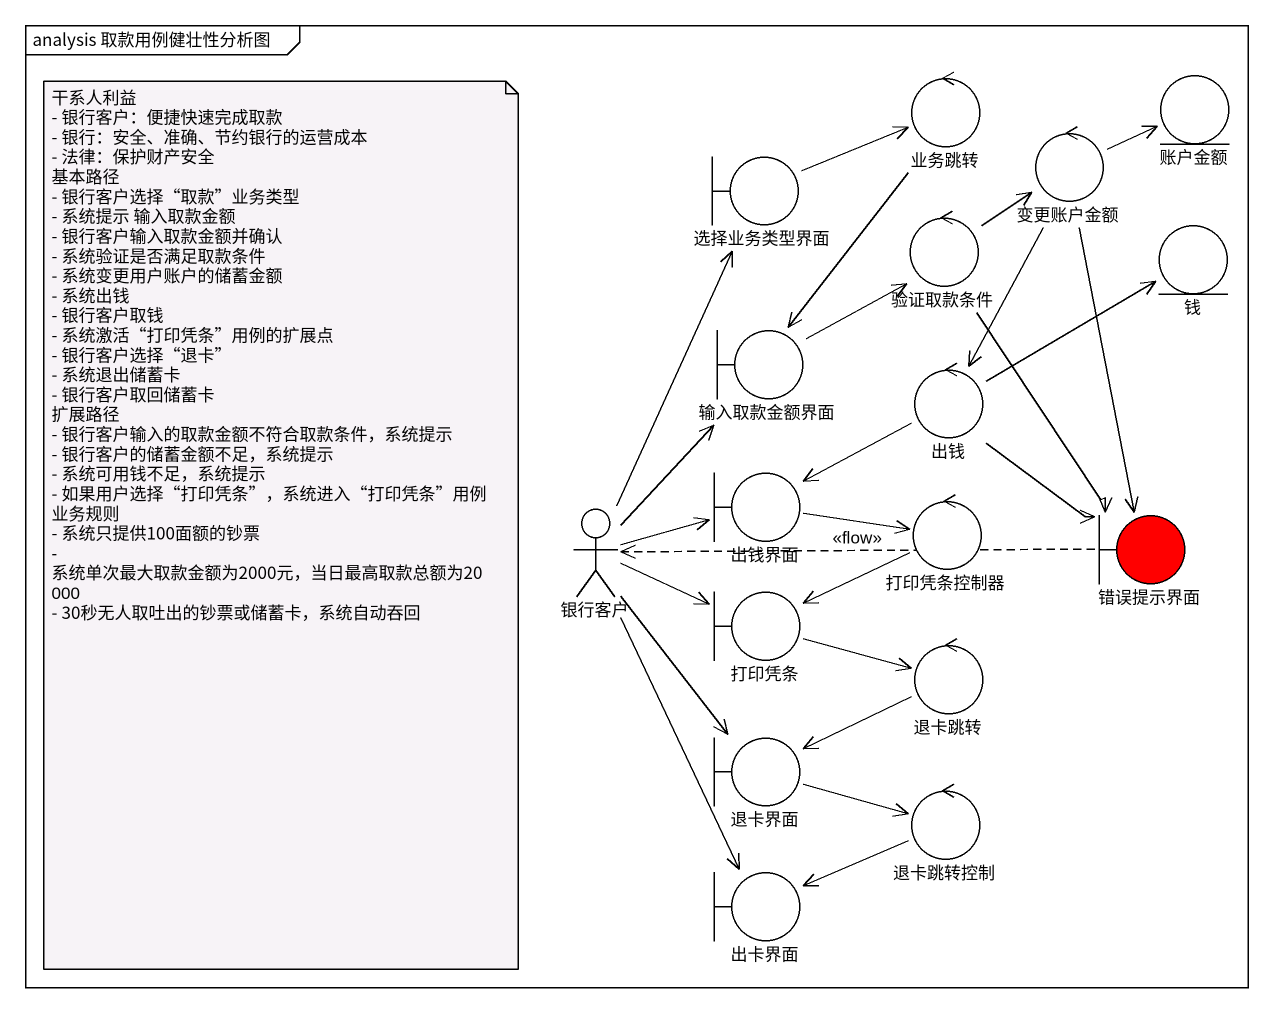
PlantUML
@startuml
mainframe analysis 取款用例健壮性分析图
control 业务跳转
control 变更账户金额
entity 账户金额
boundary 选择业务类型界面
control 验证取款条件
entity 钱
boundary 输入取款金额界面
control 出钱
boundary 出钱界面
actor 银行客户
control 打印凭条控制器
boundary 错误提示界面 #FF0000
boundary 打印凭条
control 退卡跳转
boundary 退卡界面
control 退卡跳转控制
boundary 出卡界面
业务跳转 --> 输入取款金额界面
变更账户金额 -right-> 账户金额
变更账户金额 --> 出钱
变更账户金额 --> 错误提示界面
选择业务类型界面 -right-> 业务跳转
验证取款条件 -up-> 变更账户金额
验证取款条件 --> 错误提示界面
输入取款金额界面 -up-> 验证取款条件
出钱 -right-> 钱
出钱 -left-> 出钱界面
出钱 --> 错误提示界面
出钱界面 -right-> 打印凭条控制器
银行客户 -up-> 选择业务类型界面
银行客户 -up-> 输入取款金额界面
银行客户 -right-> 出钱界面
银行客户 -right-> 打印凭条
银行客户 --> 退卡界面
银行客户 --> 出卡界面
打印凭条控制器 -left-> 打印凭条
错误提示界面 .left.> 银行客户 : <<flow>>
打印凭条 -right-> 退卡跳转
退卡跳转 -left-> 退卡界面
退卡界面 -right-> 退卡跳转控制
退卡跳转控制 -left-> 出卡界面
note as N1
  干系人利益
  - 银行客户：便捷快速完成取款
  - 银行：安全、准确、节约银行的运营成本
  - 法律：保护财产安全
  基本路径
  - 银行客户选择“取款”业务类型
  - 系统提示 输入取款金额
  - 银行客户输入取款金额并确认
  - 系统验证是否满足取款条件
  - 系统变更用户账户的储蓄金额
  - 系统出钱
  - 银行客户取钱
  - 系统激活“打印凭条”用例的扩展点
  - 银行客户选择“退卡”
  - 系统退出储蓄卡
  - 银行客户取回储蓄卡
  扩展路径
  - 银行客户输入的取款金额不符合取款条件，系统提示
  - 银行客户的储蓄金额不足，系统提示
  - 系统可用钱不足，系统提示
  - 如果用户选择“打印凭条”，系统进入“打印凭条”用例
  业务规则
  - 系统只提供100面额的钞票
  - 系统单次最大取款金额为2000元，当日最高取款总额为20000
  - 30秒无人取吐出的钞票或储蓄卡，系统自动吞回
end note
@enduml
